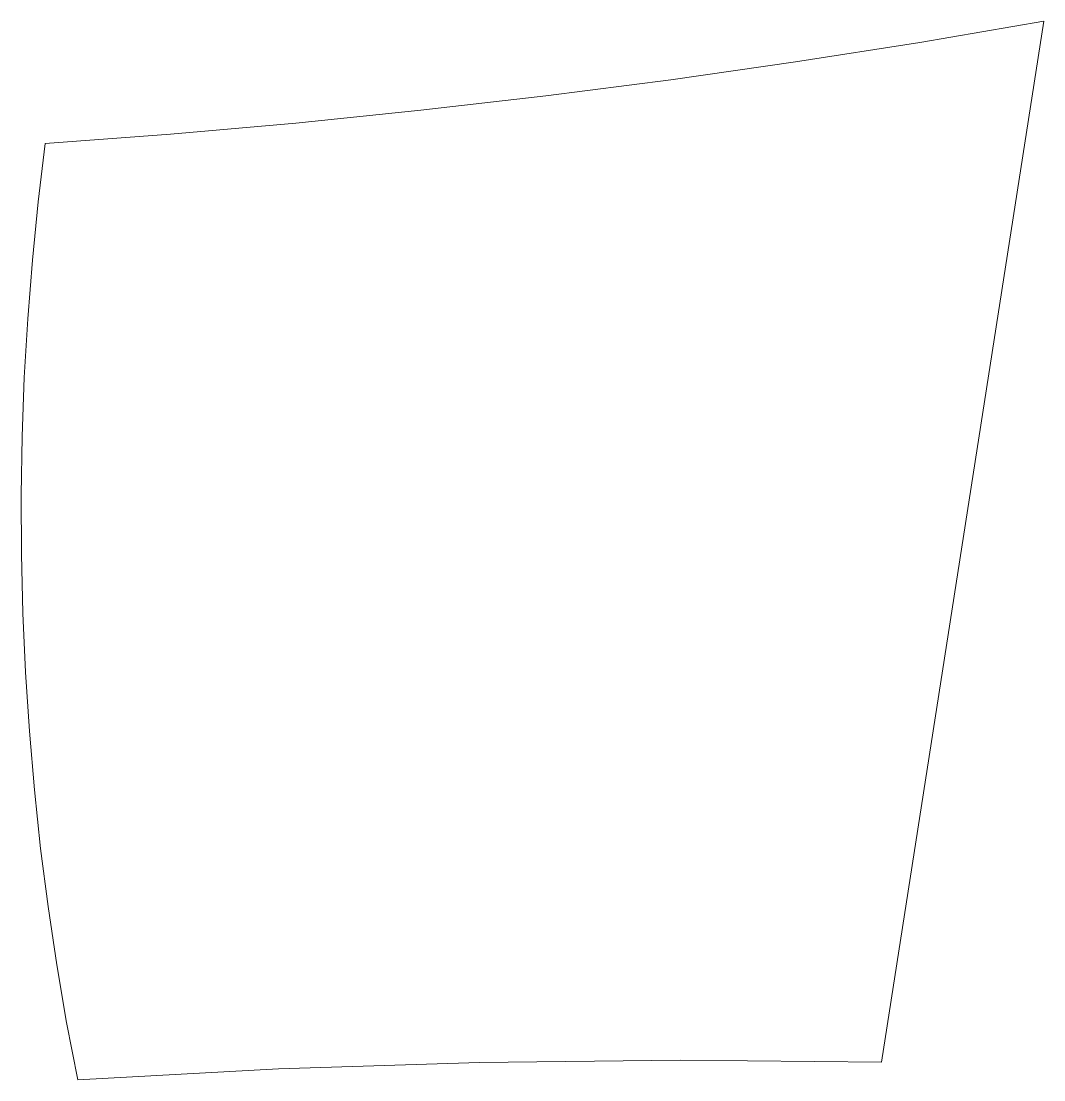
# Model space of a CAD drawing. Header units: millimetres. Extents: x -167 to 167, y -425 to 425.
# Drawn here: x -22.573 to -18.885, y -287.018 to -283.203 of the extents above; entities that cross this region are included whole.
import ezdxf

# ---------------------------------------------------------------- set-up
doc = ezdxf.new("R2010")
doc.units = ezdxf.units.MM
doc.header["$MEASUREMENT"] = 0
doc.layers.add('Layer 1', color=18, linetype='Continuous', true_color=0x000000)

msp = doc.modelspace()

# ---------------------------------------------------------------- linework, layer by layer
at = {"layer": 'Layer 1', "color": 250, "lineweight": 9, "true_color": 0x333333}
msp.add_open_spline([(-19.3326, -283.2788), (-19.3326, -283.2788), (-19.7811, -283.3491), (-19.7811, -283.3491), (-19.7811, -283.3491), (-20.2304, -283.4134), (-20.2304, -283.4134), (-20.2304, -283.4134), (-20.6805, -283.4717), (-20.6805, -283.4717), (-20.6805, -283.4717), (-21.1312, -283.5238), (-21.1312, -283.5238), (-21.1312, -283.5238), (-21.5825, -283.57), (-21.5825, -283.57), (-21.5825, -283.57), (-22.0342, -283.61), (-22.0342, -283.61), (-22.0342, -283.61), (-22.4862, -283.644), (-22.4862, -283.644), (-22.4862, -283.644), (-22.5116, -283.8534), (-22.5116, -283.8534), (-22.5116, -283.8534), (-22.5327, -284.0638), (-22.5327, -284.0638), (-22.5327, -284.0638), (-22.5493, -284.2749), (-22.5493, -284.2749), (-22.5493, -284.2749), (-22.5616, -284.4867), (-22.5616, -284.4867), (-22.5616, -284.4867), (-22.5695, -284.6989), (-22.5695, -284.6989), (-22.5695, -284.6989), (-22.573, -284.9114), (-22.573, -284.9114), (-22.573, -284.9114), (-22.5722, -285.124), (-22.5722, -285.124), (-22.5722, -285.124), (-22.567, -285.3367), (-22.567, -285.3367), (-22.567, -285.3367), (-22.5574, -285.5491), (-22.5574, -285.5491), (-22.5574, -285.5491), (-22.5435, -285.7612), (-22.5435, -285.7612), (-22.5435, -285.7612), (-22.5253, -285.9728), (-22.5253, -285.9728), (-22.5253, -285.9728), (-22.5027, -286.1838), (-22.5027, -286.1838), (-22.5027, -286.1838), (-22.4758, -286.394), (-22.4758, -286.394), (-22.4758, -286.394), (-22.4445, -286.6032), (-22.4445, -286.6032), (-22.4445, -286.6032), (-22.409, -286.8113), (-22.409, -286.8113), (-22.409, -286.8113), (-22.3691, -287.0181), (-22.3691, -287.0181), (-22.3691, -287.0181), (-21.6452, -286.9787), (-21.6452, -286.9787), (-21.6452, -286.9787), (-20.9204, -286.9551), (-20.9204, -286.9551), (-20.9204, -286.9551), (-20.1954, -286.9471), (-20.1954, -286.9471), (-20.1954, -286.9471), (-19.4706, -286.955), (-19.4706, -286.955), (-19.4706, -286.955), (-18.885, -283.2025), (-18.885, -283.2025), (-18.885, -283.2025), (-19.3326, -283.2788), (-19.3326, -283.2788)], degree=3, knots=[0, 0, 0, 0, 0.034483, 0.034483, 0.034483, 0.068966, 0.068966, 0.068966, 0.103448, 0.103448, 0.103448, 0.137931, 0.137931, 0.137931, 0.172414, 0.172414, 0.172414, 0.206897, 0.206897, 0.206897, 0.241379, 0.241379, 0.241379, 0.275862, 0.275862, 0.275862, 0.310345, 0.310345, 0.310345, 0.344828, 0.344828, 0.344828, 0.37931, 0.37931, 0.37931, 0.413793, 0.413793, 0.413793, 0.448276, 0.448276, 0.448276, 0.482759, 0.482759, 0.482759, 0.517241, 0.517241, 0.517241, 0.551724, 0.551724, 0.551724, 0.586207, 0.586207, 0.586207, 0.62069, 0.62069, 0.62069, 0.655172, 0.655172, 0.655172, 0.689655, 0.689655, 0.689655, 0.724138, 0.724138, 0.724138, 0.758621, 0.758621, 0.758621, 0.793103, 0.793103, 0.793103, 0.827586, 0.827586, 0.827586, 0.862069, 0.862069, 0.862069, 0.896552, 0.896552, 0.896552, 0.931034, 0.931034, 0.931034, 0.965517, 0.965517, 0.965517, 1, 1, 1, 1], dxfattribs=at)

doc.saveas('drawing.dxf')
